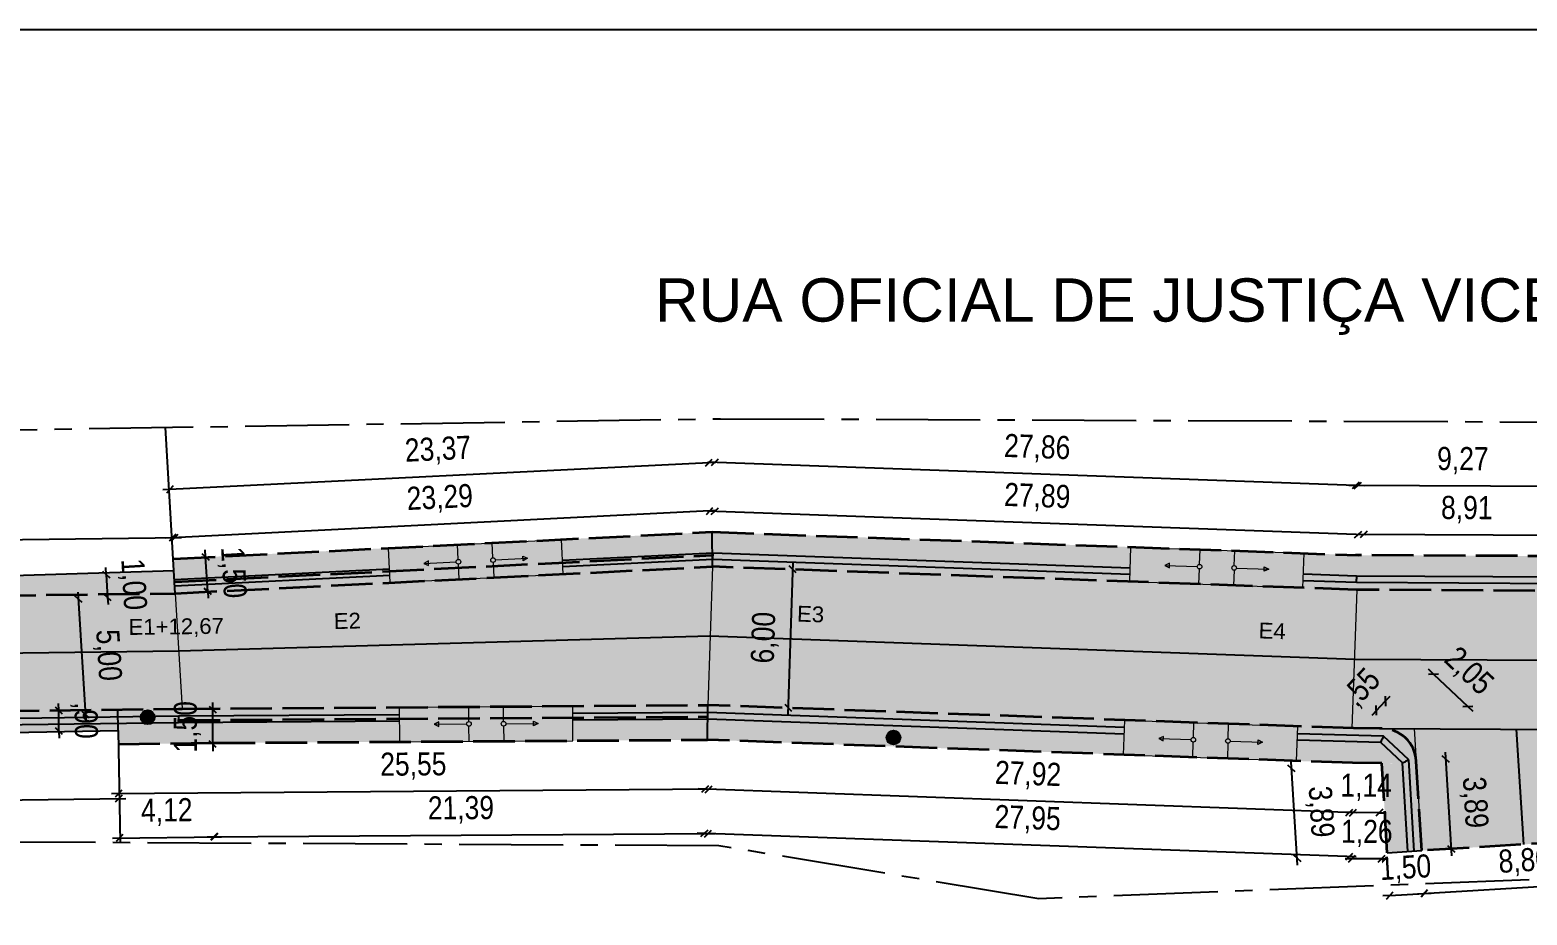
# Model space of a CAD drawing. Header units: feet. Extents: x 203667 to 205527, y 9204857 to 9205156.
# Drawn here: x 204197.5 to 204262.3, y 9205050.8 to 9205089.2 of the extents above; entities that cross this region are included whole.
import ezdxf

# ---------------------------------------------------------------- set-up
doc = ezdxf.new("R2010")
doc.units = ezdxf.units.FT
doc.header["$LTSCALE"] = 0.3
doc.header["$MEASUREMENT"] = 0
doc.linetypes.add('ACAD_ISO02W100', pattern=[15, 12, -3])
doc.linetypes.add('CENTER2', pattern=[1.125, 0.75, -0.125, 0.125, -0.125])
for name, color, linetype in [('_EIXO PROJETADO', 2, 'Continuous'), ('C-ROAD-CNTR-N', 92, 'Continuous'), ('Calçada Projetada', 20, 'Continuous'), ('cotas1', 7, 'Continuous'), ('Edificação Existente', 1, 'Continuous'), ('F-HZ-ESTACA', 98, 'Continuous'), ('Pavimento projetado', 51, 'Continuous'), ('Poste e Rede Elétrica', 6, 'Continuous'), ('SINALIZACAO', 1, 'Continuous')]:
    doc.layers.add(name, color=color, linetype=linetype)
for name, color, linetype, lineweight in [('Alvenaria de 1 Vez', 6, 'ACAD_ISO02W100', 35), ('Cotas Acessibilidade', 5, 'Continuous', 25), ('Cotas Calçadas', 7, 'Continuous', 25), ('EDIF', 7, 'Continuous', 0), ('MEIO FIO PROJETADO', 7, 'ACAD_ISO02W100', 35), ('PENA015', 1, 'Continuous', 15)]:
    doc.layers.add(name, color=color, linetype=linetype, lineweight=lineweight)
doc.styles.add('Arial', font='arial.ttf')
doc.styles.add('Roman', font='arial.ttf', dxfattribs={"height": 2})
doc.styles.add('TARCISIO', font='swissci.ttf')
doc.dimstyles.new('Cota Alvenaria', dxfattribs={"dimtxt": 1, "dimasz": 0.3, "dimexe": 1, "dimexo": 1, "dimgap": 0.5, "dimtad": 1, "dimzin": 4, "dimtxsty": 'TARCISIO', "dimblk": 'OBLIQUE', "dimcen": -2, "dimdle": 0.3, "dimse1": 1, "dimse2": 1, "dimclrd": 256, "dimclre": 256, "dimclrt": 6, "dimadec": 0, "dimazin": 0, "dimtfac": 1, "dimtix": 1, "dimtmove": 0, "dimatfit": 3, "dimldrblk": 'DOT', "dimfxl": 1, "dimlwd": -1, "dimlwe": -1, "dimarcsym": 0})
doc.dimstyles.new('Cota Calçadas', dxfattribs={"dimtxt": 1, "dimasz": 0.3, "dimexe": 1, "dimexo": 1, "dimgap": 0.5, "dimtad": 1, "dimzin": 4, "dimtxsty": 'TARCISIO', "dimblk": 'OBLIQUE', "dimcen": -2, "dimdle": 0.3, "dimse1": 1, "dimse2": 1, "dimclrd": 256, "dimclre": 256, "dimclrt": 256, "dimadec": 0, "dimazin": 0, "dimtfac": 1, "dimtix": 1, "dimtmove": 0, "dimatfit": 3, "dimldrblk": 'DOT', "dimfxl": 1, "dimlwd": -1, "dimlwe": -1, "dimarcsym": 0})

# ---------------------------------------------------------------- blocks, each defined once
blk = doc.blocks.new('r150')
at = {"linetype": 'Continuous'}
h = blk.add_hatch(color=4, dxfattribs=at)
h.dxf.hatch_style = 1
edge = h.paths.add_edge_path()
edge.add_arc((0, 0.907), 0.1, 180, 270, ccw=False)
edge.add_line((-0.1, 0.907), (-1.3, 0.907))
edge.add_line((-1.3, 0.907), (-1.3, 0.807))
edge.add_line((-1.3, 0.807), (-1.5, 0.907))
edge.add_line((-1.5, 0.907), (-1.3, 1.007))
edge.add_line((-1.3, 1.007), (-1.3, 0.907))
edge.add_line((-1.3, 0.907), (-0.1, 0.907))
edge.add_arc((0, 0.907), 0.1, 90, 180, ccw=False)
edge.add_line((0, 1.007), (0, 1.65))
edge.add_line((0, 1.65), (-3, 1.65))
edge.add_line((-3, 1.65), (-3, 0.15))
edge.add_line((-3, 0.15), (0, 0.15))
edge.add_line((0, 0.15), (0, 0.807))
edge = h.paths.add_edge_path()
edge.add_arc((1.5, 0.907), 0.1, 180, 270, ccw=False)
edge.add_arc((1.5, 0.907), 0.1, 90, 180, ccw=False)
edge.add_line((1.5, 1.007), (1.5, 1.65))
edge.add_line((1.5, 1.65), (0, 1.65))
edge.add_line((0, 1.65), (0, 1.007))
edge.add_arc((0, 0.907), 0.1, 0, 90, ccw=False)
edge.add_arc((0, 0.907), 0.1, -90, 0, ccw=False)
edge.add_line((0, 0.807), (0, 0.15))
edge.add_line((0, 0.15), (1.5, 0.15))
edge.add_line((1.5, 0.15), (1.5, 0.807))
edge = h.paths.add_edge_path()
edge.add_line((4.5, 1.65), (1.5, 1.65))
edge.add_line((1.5, 1.65), (1.5, 1.007))
edge.add_arc((1.5, 0.907), 0.1, 0, 90, ccw=False)
edge.add_line((1.6, 0.907), (2.8, 0.907))
edge.add_line((2.8, 0.907), (2.8, 1.007))
edge.add_line((2.8, 1.007), (3, 0.907))
edge.add_line((3, 0.907), (2.8, 0.807))
edge.add_line((2.8, 0.807), (2.8, 0.907))
edge.add_line((2.8, 0.907), (1.6, 0.907))
edge.add_arc((1.5, 0.907), 0.1, -90, 0, ccw=False)
edge.add_line((1.5, 0.807), (1.5, 0.15))
edge.add_line((1.5, 0.15), (4.5, 0.15))
edge.add_line((4.5, 0.15), (4.5, 1.65))
at = {"layer": 'PENA015', "color": 7}
for points in [[(-3, 0.15), (-3, 1.65)], [(-3, 1.65), (4.5, 1.65)], [(0, 1.007), (0, 1.65)], [(1.5, 1.007), (1.5, 1.65)], [(4.5, 0.15), (4.5, 1.65)], [(-1.3, 1.007), (-1.5, 0.907), (-1.3, 0.807)], [(-1.5, 0.907), (-0.1, 0.907)], [(-1.3, 0.807), (-1.3, 1.007)], [(0, 0.15), (0, 0.807)], [(1.5, 0.807), (1.5, 0.15)], [(1.6, 0.907), (3, 0.907)], [(2.8, 0.807), (2.8, 1.007)], [(2.8, 1.007), (3, 0.907), (2.8, 0.807)], [(-3, 0.15), (4.5, 0.15)]]:
    blk.add_lwpolyline(points, dxfattribs=at)
for centre in [(0, 0.907), (1.5, 0.907)]:
    blk.add_circle(centre, 0.1, dxfattribs=at)
blk = doc.blocks.new('_Oblique')
at = {"layer": 'cotas1', "color": 0, "lineweight": -2}
blk.add_line((-0.5, -0.5), (0.5, 0.5), dxfattribs=at)
blk = doc.blocks.new('*D263')
at = {"layer": 'Cotas Calçadas', "transparency": 16777216}
for p, q in [((204200.798, 9205065.593), (204200.78, 9205065.892)), ((204200.798, 9205065.593), (204200.858, 9205064.6)), ((204200.858, 9205064.6), (204200.876, 9205064.3))]:
    blk.add_line(p, q, dxfattribs=at)
at = {"layer": 'Defpoints', "color": 0, "transparency": 16777216}
for p in [(204203.73, 9205065.771), (204203.79, 9205064.777), (204200.858, 9205064.6)]:
    blk.add_point(p, dxfattribs=at)
at = {"layer": 'Cotas Calçadas', "transparency": 16777216, "xscale": 0.3, "yscale": 0.3, "zscale": 0.3}
for p, rotation in [((204200.798, 9205065.593), 273.4680787244555), ((204200.858, 9205064.6), 93.46807872445551)]:
    blk.add_blockref('_Oblique', p, dxfattribs=dict(at, rotation=rotation))
at = {"layer": 'Cotas Calçadas', "transparency": 16777216, "insert": (204201.921, 9205065.163), "char_height": 1, "attachment_point": 5, "rotation": 273.46808, "style": 'TARCISIO'}
blk.add_mtext('1,00', dxfattribs=at)
blk = doc.blocks.new('_Dot')
at = {"color": 0, "linetype": 'ByBlock', "lineweight": -2}
blk.add_line((-0.5, 0), (-1, 0), dxfattribs=at)
at = {"color": 0, "linetype": 'ByBlock', "const_width": 0.5}
blk.add_lwpolyline([(-0.25, 0, 1), (0.25, 0, 1)], format="xyb", close=True, dxfattribs=at)
blk = doc.blocks.new('*D264')
at = {"layer": 'Cotas Calçadas', "transparency": 16777216}
for p, q in [((204205.103, 9205066.359), (204205.085, 9205066.658)), ((204205.193, 9205064.862), (204205.103, 9205066.359)), ((204205.193, 9205064.862), (204205.211, 9205064.562))]:
    blk.add_line(p, q, dxfattribs=at)
at = {"layer": 'Defpoints', "color": 0, "transparency": 16777216}
for p in [(204203.7, 9205066.275), (204205.103, 9205066.359), (204203.79, 9205064.777)]:
    blk.add_point(p, dxfattribs=at)
at = {"layer": 'Cotas Calçadas', "transparency": 16777216, "xscale": 0.3, "yscale": 0.3, "zscale": 0.3}
for p, rotation in [((204205.103, 9205066.359), 273.4345239806734), ((204205.193, 9205064.862), 93.43452398067335)]:
    blk.add_blockref('_Oblique', p, dxfattribs=dict(at, rotation=rotation))
at = {"layer": 'Cotas Calçadas', "transparency": 16777216, "insert": (204206.241, 9205065.676), "char_height": 1, "attachment_point": 5, "rotation": 273.43452, "style": 'TARCISIO'}
blk.add_mtext('1,50', dxfattribs=at)
blk = doc.blocks.new('*D147')
at = {"layer": 'Cotas Calçadas', "transparency": 16777216}
blk.add_line((204172.247, 9205066.797), (204204.06, 9205067.196), dxfattribs=at)
at = {"layer": 'Defpoints', "color": 0, "transparency": 16777216}
for p in [(204203.76, 9205067.192), (204203.79, 9205064.777), (204172.578, 9205064.386)]:
    blk.add_point(p, dxfattribs=at)
at = {"layer": 'Cotas Calçadas', "transparency": 16777216, "xscale": 0.3, "yscale": 0.3, "zscale": 0.3}
for p, rotation in [((204203.76, 9205067.192), 0.7184067613949453), ((204172.547, 9205066.801), 180.7184067613949)]:
    blk.add_blockref('_Oblique', p, dxfattribs=dict(at, rotation=rotation))
at = {"layer": 'Cotas Calçadas', "transparency": 16777216, "insert": (204188.14, 9205068.092), "char_height": 1, "attachment_point": 5, "rotation": 0.71841, "style": 'TARCISIO'}
blk.add_mtext('31,21', dxfattribs=at)
blk = doc.blocks.new('*D265')
at = {"layer": 'Cotas Calçadas', "transparency": 16777216}
blk.add_line((204230.531, 9205066.121), (204230.317, 9205059.524), dxfattribs=at)
at = {"layer": 'Defpoints', "color": 0, "transparency": 16777216}
for p in [(204227.049, 9205065.934), (204226.855, 9205059.937), (204230.327, 9205059.824)]:
    blk.add_point(p, dxfattribs=at)
at = {"layer": 'Cotas Calçadas', "transparency": 16777216, "xscale": 0.3, "yscale": 0.3, "zscale": 0.3}
for p, rotation in [((204230.521, 9205065.821), 88.14460666773148), ((204230.327, 9205059.824), 268.1446066677315)]:
    blk.add_blockref('_Oblique', p, dxfattribs=dict(at, rotation=rotation))
at = {"layer": 'Cotas Calçadas', "transparency": 16777216, "insert": (204229.329, 9205062.858), "char_height": 1, "attachment_point": 5, "rotation": 88.14461, "style": 'TARCISIO'}
blk.add_mtext('6,00', dxfattribs=at)
blk = doc.blocks.new('*D266')
at = {"layer": 'Cotas Calçadas', "transparency": 16777216}
blk.add_line((204199.573, 9205064.822), (204199.912, 9205059.235), dxfattribs=at)
at = {"layer": 'Defpoints', "color": 0, "transparency": 16777216}
for p in [(204203.79, 9205064.777), (204199.894, 9205059.534), (204204.092, 9205059.789)]:
    blk.add_point(p, dxfattribs=at)
at = {"layer": 'Cotas Calçadas', "transparency": 16777216, "xscale": 0.3, "yscale": 0.3, "zscale": 0.3}
for p, rotation in [((204199.591, 9205064.523), 93.4680787185064), ((204199.894, 9205059.534), 273.4680787185064)]:
    blk.add_blockref('_Oblique', p, dxfattribs=dict(at, rotation=rotation))
at = {"layer": 'Cotas Calçadas', "transparency": 16777216, "insert": (204200.836, 9205062.095), "char_height": 1, "attachment_point": 5, "rotation": 273.46808, "style": 'TARCISIO'}
blk.add_mtext('5,00', dxfattribs=at)
blk = doc.blocks.new('*D270')
at = {"layer": 'Cotas Calçadas', "transparency": 16777216}
for p, q in [((204198.739, 9205059.714), (204198.736, 9205060.014)), ((204198.751, 9205058.811), (204198.739, 9205059.714)), ((204198.751, 9205058.811), (204198.754, 9205058.511))]:
    blk.add_line(p, q, dxfattribs=at)
at = {"layer": 'Defpoints', "color": 0, "transparency": 16777216}
for p in [(204198.739, 9205059.714), (204201.302, 9205059.746), (204201.313, 9205058.843)]:
    blk.add_point(p, dxfattribs=at)
at = {"layer": 'Cotas Calçadas', "transparency": 16777216, "xscale": 0.3, "yscale": 0.3, "zscale": 0.3}
for p, rotation in [((204198.739, 9205059.714), 270.7169122647199), ((204198.751, 9205058.811), 90.71691226471991)]:
    blk.add_blockref('_Oblique', p, dxfattribs=dict(at, rotation=rotation))
at = {"layer": 'Cotas Calçadas', "transparency": 16777216, "insert": (204199.841, 9205059.276), "char_height": 1, "attachment_point": 5, "rotation": 270.71691, "style": 'TARCISIO'}
blk.add_mtext(',90', dxfattribs=at)
blk = doc.blocks.new('*D271')
at = {"layer": 'Cotas Calçadas', "transparency": 16777216}
blk.add_line((204181.694, 9205055.648), (204201.65, 9205055.898), dxfattribs=at)
at = {"layer": 'Defpoints', "color": 0, "transparency": 16777216}
for p in [(204201.302, 9205059.746), (204181.946, 9205059.504), (204201.35, 9205055.894)]:
    blk.add_point(p, dxfattribs=at)
at = {"layer": 'Cotas Calçadas', "transparency": 16777216, "xscale": 0.3, "yscale": 0.3, "zscale": 0.3}
for p, rotation in [((204181.994, 9205055.652), 180.7169122603929), ((204201.35, 9205055.894), 0.7169122603928736)]:
    blk.add_blockref('_Oblique', p, dxfattribs=dict(at, rotation=rotation))
at = {"layer": 'Cotas Calçadas', "transparency": 16777216, "insert": (204191.658, 9205056.869), "char_height": 1, "attachment_point": 5, "rotation": 0.71691, "style": 'TARCISIO'}
blk.add_mtext('19,36', dxfattribs=at)
blk = doc.blocks.new('*D272')
at = {"layer": 'Cotas Calçadas', "transparency": 16777216}
blk.add_line((204227.182, 9205056.297), (204201.029, 9205056.102), dxfattribs=at)
at = {"layer": 'Defpoints', "color": 0, "transparency": 16777216}
for p in [(204201.302, 9205059.746), (204226.855, 9205059.937), (204201.329, 9205056.104)]:
    blk.add_point(p, dxfattribs=at)
at = {"layer": 'Cotas Calçadas', "transparency": 16777216, "xscale": 0.3, "yscale": 0.3, "zscale": 0.3}
for p, rotation in [((204226.882, 9205056.295), 0.4278422054047759), ((204201.329, 9205056.104), 180.4278422054048)]:
    blk.add_blockref('_Oblique', p, dxfattribs=dict(at, rotation=rotation))
at = {"layer": 'Cotas Calçadas', "transparency": 16777216, "insert": (204214.097, 9205057.295), "char_height": 1, "attachment_point": 5, "rotation": 0.42784, "style": 'TARCISIO'}
blk.add_mtext('25,55', dxfattribs=at)
blk = doc.blocks.new('*D273')
at = {"layer": 'Cotas Calçadas', "transparency": 16777216}
for p, q in [((204205.41, 9205059.746), (204205.41, 9205060.046)), ((204205.41, 9205058.246), (204205.41, 9205059.746)), ((204205.41, 9205058.246), (204205.41, 9205057.946))]:
    blk.add_line(p, q, dxfattribs=at)
at = {"layer": 'Defpoints', "color": 0, "transparency": 16777216}
for p in [(204201.324, 9205059.746), (204205.41, 9205059.746), (204201.324, 9205058.246)]:
    blk.add_point(p, dxfattribs=at)
at = {"layer": 'Cotas Calçadas', "transparency": 16777216, "xscale": 0.3, "yscale": 0.3, "zscale": 0.3}
for p, rotation in [((204205.41, 9205059.746), 270), ((204205.41, 9205058.246), 90)]:
    blk.add_blockref('_Oblique', p, dxfattribs=dict(at, rotation=rotation))
at = {"layer": 'Cotas Calçadas', "transparency": 16777216, "insert": (204204.315, 9205058.996), "char_height": 1, "attachment_point": 5, "rotation": 90, "style": 'TARCISIO'}
blk.add_mtext('1,50', dxfattribs=at)
blk = doc.blocks.new('*D274')
at = {"layer": 'Cotas Calçadas', "transparency": 16777216}
blk.add_line((204227.229, 9205068.359), (204203.37, 9205067.173), dxfattribs=at)
at = {"layer": 'Defpoints', "color": 0, "transparency": 16777216}
for p in [(204203.67, 9205067.188), (204227.049, 9205065.934), (204203.79, 9205064.777)]:
    blk.add_point(p, dxfattribs=at)
at = {"layer": 'Cotas Calçadas', "transparency": 16777216, "xscale": 0.3, "yscale": 0.3, "zscale": 0.3}
for p, rotation in [((204226.929, 9205068.344), 2.845752575378109), ((204203.67, 9205067.188), 182.8457525753781)]:
    blk.add_blockref('_Oblique', p, dxfattribs=dict(at, rotation=rotation))
at = {"layer": 'Cotas Calçadas', "transparency": 16777216, "insert": (204215.245, 9205068.86), "char_height": 1, "attachment_point": 5, "rotation": 2.84575, "style": 'TARCISIO'}
blk.add_mtext('23,29', dxfattribs=at)
blk = doc.blocks.new('*D275')
at = {"layer": 'Cotas Calçadas', "transparency": 16777216}
blk.add_line((204255.31, 9205067.315), (204226.835, 9205068.338), dxfattribs=at)
at = {"layer": 'Defpoints', "color": 0, "transparency": 16777216}
for p in [(204227.135, 9205068.328), (204227.049, 9205065.934), (204254.924, 9205064.931)]:
    blk.add_point(p, dxfattribs=at)
at = {"layer": 'Cotas Calçadas', "transparency": 16777216, "xscale": 0.3, "yscale": 0.3, "zscale": 0.3}
for p, rotation in [((204227.135, 9205068.328), 177.9408885604169), ((204255.01, 9205067.325), 357.9408885604169)]:
    blk.add_blockref('_Oblique', p, dxfattribs=dict(at, rotation=rotation))
at = {"layer": 'Cotas Calçadas', "transparency": 16777216, "insert": (204241.112, 9205068.922), "char_height": 1, "attachment_point": 5, "rotation": 357.94089, "style": 'TARCISIO'}
blk.add_mtext('27,89', dxfattribs=at)
blk = doc.blocks.new('*D276')
at = {"layer": 'Cotas Calçadas', "transparency": 16777216}
blk.add_line((204264.46, 9205067.279), (204254.952, 9205067.329), dxfattribs=at)
at = {"layer": 'Defpoints', "color": 0, "transparency": 16777216}
for p in [(204255.252, 9205067.327), (204255.239, 9205064.93), (204264.147, 9205064.883)]:
    blk.add_point(p, dxfattribs=at)
at = {"layer": 'Cotas Calçadas', "transparency": 16777216, "xscale": 0.3, "yscale": 0.3, "zscale": 0.3}
for p, rotation in [((204255.252, 9205067.327), 179.6997302796561), ((204264.16, 9205067.281), 359.6997302796561)]:
    blk.add_blockref('_Oblique', p, dxfattribs=dict(at, rotation=rotation))
at = {"layer": 'Cotas Calçadas', "transparency": 16777216, "insert": (204259.712, 9205068.4), "char_height": 1, "attachment_point": 5, "rotation": 359.69973, "style": 'TARCISIO'}
blk.add_mtext('8,91', dxfattribs=at)
blk = doc.blocks.new('*D287')
at = {"layer": 'Cotas Calçadas', "transparency": 16777216}
blk.add_line((204258.781, 9205057.893), (204259.053, 9205053.415), dxfattribs=at)
at = {"layer": 'Defpoints', "color": 0, "transparency": 16777216}
for p in [(204257.527, 9205057.516), (204259.034, 9205053.715), (204257.762, 9205053.638)]:
    blk.add_point(p, dxfattribs=at)
at = {"layer": 'Cotas Calçadas', "transparency": 16777216, "xscale": 0.3, "yscale": 0.3, "zscale": 0.3}
for p, rotation in [((204258.799, 9205057.593), 93.46807868918327), ((204259.034, 9205053.715), 273.4680786891833)]:
    blk.add_blockref('_Oblique', p, dxfattribs=dict(at, rotation=rotation))
at = {"layer": 'Cotas Calçadas', "transparency": 16777216, "insert": (204260.011, 9205055.72), "char_height": 1, "attachment_point": 5, "rotation": 273.46808, "style": 'TARCISIO'}
blk.add_mtext('3,89', dxfattribs=at)
blk = doc.blocks.new('*D288')
at = {"layer": 'Cotas Calçadas', "transparency": 16777216}
for p, q in [((204254.781, 9205055.284), (204254.481, 9205055.285)), ((204255.92, 9205055.278), (204254.781, 9205055.284)), ((204255.92, 9205055.278), (204256.22, 9205055.276))]:
    blk.add_line(p, q, dxfattribs=at)
at = {"layer": 'Defpoints', "color": 0, "transparency": 16777216}
for p in [(204254.8, 9205058.932), (204255.939, 9205058.926), (204254.781, 9205055.284)]:
    blk.add_point(p, dxfattribs=at)
at = {"layer": 'Cotas Calçadas', "transparency": 16777216, "xscale": 0.3, "yscale": 0.3, "zscale": 0.3}
for p, rotation in [((204254.781, 9205055.284), 359.6997302929795), ((204255.92, 9205055.278), 179.6997302929795)]:
    blk.add_blockref('_Oblique', p, dxfattribs=dict(at, rotation=rotation))
at = {"layer": 'Cotas Calçadas', "transparency": 16777216, "insert": (204255.356, 9205056.376), "char_height": 1, "attachment_point": 5, "rotation": 359.69973, "style": 'TARCISIO'}
blk.add_mtext('1,14', dxfattribs=at)
blk = doc.blocks.new('*D289')
at = {"layer": 'Cotas Calçadas', "transparency": 16777216}
blk.add_line((204254.923, 9205055.278), (204226.424, 9205056.305), dxfattribs=at)
at = {"layer": 'Defpoints', "color": 0, "transparency": 16777216}
for p in [(204226.855, 9205059.937), (204254.754, 9205058.932), (204226.724, 9205056.294)]:
    blk.add_point(p, dxfattribs=at)
at = {"layer": 'Cotas Calçadas', "transparency": 16777216, "xscale": 0.3, "yscale": 0.3, "zscale": 0.3}
for p, rotation in [((204226.724, 9205056.294), 177.9379862091281), ((204254.623, 9205055.289), 357.937986209128)]:
    blk.add_blockref('_Oblique', p, dxfattribs=dict(at, rotation=rotation))
at = {"layer": 'Cotas Calçadas', "transparency": 16777216, "insert": (204240.713, 9205056.887), "char_height": 1, "attachment_point": 5, "rotation": 357.93799, "style": 'TARCISIO'}
blk.add_mtext('27,92', dxfattribs=at)
blk = doc.blocks.new('*D292')
at = {"layer": 'Cotas Calçadas', "transparency": 16777216}
for p, q in [((204256.378, 9205051.691), (204257.875, 9205051.781)), ((204257.875, 9205051.781), (204258.174, 9205051.8)), ((204256.378, 9205051.691), (204256.078, 9205051.673))]:
    blk.add_line(p, q, dxfattribs=at)
at = {"layer": 'Defpoints', "color": 0, "transparency": 16777216}
for p in [(204256.265, 9205053.547), (204257.762, 9205053.638), (204257.875, 9205051.781)]:
    blk.add_point(p, dxfattribs=at)
at = {"layer": 'Cotas Calçadas', "transparency": 16777216, "xscale": 0.3, "yscale": 0.3, "zscale": 0.3}
for p, rotation in [((204256.378, 9205051.691), 3.468078691064562), ((204257.875, 9205051.781), 183.4680786910645)]:
    blk.add_blockref('_Oblique', p, dxfattribs=dict(at, rotation=rotation))
at = {"layer": 'Cotas Calçadas', "transparency": 16777216, "insert": (204257.06, 9205052.829), "char_height": 1, "attachment_point": 5, "rotation": 3.46808, "style": 'TARCISIO'}
blk.add_mtext('1,50', dxfattribs=at)
blk = doc.blocks.new('*D149')
at = {"layer": 'Cotas Calçadas', "transparency": 16777216}
blk.add_line((204257.575, 9205051.763), (204266.963, 9205052.332), dxfattribs=at)
at = {"layer": 'Defpoints', "color": 0, "transparency": 16777216}
for p in [(204266.551, 9205054.17), (204257.762, 9205053.638), (204266.663, 9205052.314)]:
    blk.add_point(p, dxfattribs=at)
at = {"layer": 'Cotas Calçadas', "transparency": 16777216, "xscale": 0.3, "yscale": 0.3, "zscale": 0.3}
for p, rotation in [((204266.663, 9205052.314), 3.4680786906921), ((204257.875, 9205051.781), 183.4680786906921)]:
    blk.add_blockref('_Oblique', p, dxfattribs=dict(at, rotation=rotation))
at = {"layer": 'Cotas Calçadas', "transparency": 16777216, "insert": (204262.203, 9205053.142), "char_height": 1, "attachment_point": 5, "rotation": 3.46808, "style": 'TARCISIO'}
blk.add_mtext('8,80', dxfattribs=at)
blk = doc.blocks.new('*D253')
at = {"layer": 'Cotas Calçadas', "transparency": 16777216}
blk.add_line((204201.075, 9205054.181), (204205.793, 9205054.24), dxfattribs=at)
at = {"layer": 'Defpoints', "color": 0, "transparency": 16777216}
for p in [(204201.324, 9205058.246), (204205.442, 9205058.298), (204205.493, 9205054.236)]:
    blk.add_point(p, dxfattribs=at)
at = {"layer": 'Cotas Calçadas', "transparency": 16777216, "xscale": 0.3, "yscale": 0.3, "zscale": 0.3}
for p, rotation in [((204201.375, 9205054.185), 180.716912283941), ((204205.493, 9205054.236), 0.7169122839410008)]:
    blk.add_blockref('_Oblique', p, dxfattribs=dict(at, rotation=rotation))
at = {"layer": 'Cotas Calçadas', "color": 6, "transparency": 16777216, "insert": (204203.42, 9205055.306), "char_height": 1, "attachment_point": 5, "rotation": 0.71691, "style": 'TARCISIO'}
blk.add_mtext('4,12', dxfattribs=at)
blk = doc.blocks.new('*D254')
at = {"layer": 'Cotas Calçadas', "transparency": 16777216}
blk.add_line((204205.168, 9205054.234), (204227.159, 9205054.377), dxfattribs=at)
at = {"layer": 'Defpoints', "color": 0, "transparency": 16777216}
for p in [(204205.442, 9205058.298), (204226.833, 9205058.436), (204226.859, 9205054.375)]:
    blk.add_point(p, dxfattribs=at)
at = {"layer": 'Cotas Calçadas', "transparency": 16777216, "xscale": 0.3, "yscale": 0.3, "zscale": 0.3}
for p, rotation in [((204205.468, 9205054.236), 180.3721729126009), ((204226.859, 9205054.375), 0.3721729126009087)]:
    blk.add_blockref('_Oblique', p, dxfattribs=dict(at, rotation=rotation))
at = {"layer": 'Cotas Calçadas', "color": 6, "transparency": 16777216, "insert": (204216.157, 9205055.401), "char_height": 1, "attachment_point": 5, "rotation": 0.37217, "style": 'TARCISIO'}
blk.add_mtext('21,39', dxfattribs=at)
blk = doc.blocks.new('*D255')
at = {"layer": 'Cotas Calçadas', "transparency": 16777216}
for p, q in [((204254.748, 9205053.284), (204254.448, 9205053.286)), ((204256.008, 9205053.277), (204254.748, 9205053.284)), ((204256.008, 9205053.277), (204256.308, 9205053.276))]:
    blk.add_line(p, q, dxfattribs=at)
at = {"layer": 'Defpoints', "color": 0, "transparency": 16777216}
for p in [(204254.769, 9205057.432), (204256.03, 9205057.425), (204254.748, 9205053.284)]:
    blk.add_point(p, dxfattribs=at)
at = {"layer": 'Cotas Calçadas', "transparency": 16777216, "xscale": 0.3, "yscale": 0.3, "zscale": 0.3}
for p, rotation in [((204254.748, 9205053.284), 359.699730271273), ((204256.008, 9205053.277), 179.699730271273)]:
    blk.add_blockref('_Oblique', p, dxfattribs=dict(at, rotation=rotation))
at = {"layer": 'Cotas Calçadas', "color": 6, "transparency": 16777216, "insert": (204255.384, 9205054.377), "char_height": 1, "attachment_point": 5, "rotation": 359.69973, "style": 'TARCISIO'}
blk.add_mtext('1,26', dxfattribs=at)
blk = doc.blocks.new('*D140')
at = {"layer": 'Cotas Calçadas', "transparency": 16777216}
blk.add_line((204254.923, 9205053.366), (204226.387, 9205054.392), dxfattribs=at)
at = {"layer": 'Defpoints', "color": 0, "transparency": 16777216}
for p in [(204226.833, 9205058.436), (204254.769, 9205057.432), (204226.687, 9205054.381)]:
    blk.add_point(p, dxfattribs=at)
at = {"layer": 'Cotas Calçadas', "transparency": 16777216, "xscale": 0.3, "yscale": 0.3, "zscale": 0.3}
for p, rotation in [((204226.687, 9205054.381), 177.9408885614501), ((204254.623, 9205053.377), 357.94088856145)]:
    blk.add_blockref('_Oblique', p, dxfattribs=dict(at, rotation=rotation))
at = {"layer": 'Cotas Calçadas', "color": 6, "transparency": 16777216, "insert": (204240.695, 9205054.974), "char_height": 1, "attachment_point": 5, "rotation": 357.94089, "style": 'TARCISIO'}
blk.add_mtext('27,95', dxfattribs=at)
blk = doc.blocks.new('*D256')
at = {"layer": 'Cotas Calçadas', "transparency": 16777216}
blk.add_line((204252.381, 9205053.011), (204252.11, 9205057.488), dxfattribs=at)
at = {"layer": 'Defpoints', "color": 0, "transparency": 16777216}
for p in [(204252.128, 9205057.189), (204256.03, 9205057.425), (204256.265, 9205053.547)]:
    blk.add_point(p, dxfattribs=at)
at = {"layer": 'Cotas Calçadas', "transparency": 16777216, "xscale": 0.3, "yscale": 0.3, "zscale": 0.3}
for p, rotation in [((204252.128, 9205057.189), 93.46807871659976), ((204252.363, 9205053.311), 273.4680787165997)]:
    blk.add_blockref('_Oblique', p, dxfattribs=dict(at, rotation=rotation))
at = {"layer": 'Cotas Calçadas', "color": 6, "transparency": 16777216, "insert": (204253.339, 9205055.316), "char_height": 1, "attachment_point": 5, "rotation": 273.46808, "style": 'TARCISIO'}
blk.add_mtext('3,89', dxfattribs=at)
blk = doc.blocks.new('*D296')
at = {"layer": 'Cotas Calçadas', "transparency": 16777216}
blk.add_line((204264.471, 9205069.398), (204254.601, 9205069.45), dxfattribs=at)
at = {"layer": 'Defpoints', "color": 0, "transparency": 16777216}
for p in [(204254.901, 9205069.448), (204254.886, 9205066.432), (204264.155, 9205066.383)]:
    blk.add_point(p, dxfattribs=at)
at = {"layer": 'Cotas Calçadas', "transparency": 16777216, "xscale": 0.3, "yscale": 0.3, "zscale": 0.3}
for p, rotation in [((204254.901, 9205069.448), 179.6997303441555), ((204264.171, 9205069.4), 359.6997303441555)]:
    blk.add_blockref('_Oblique', p, dxfattribs=dict(at, rotation=rotation))
at = {"layer": 'Cotas Calçadas', "color": 6, "transparency": 16777216, "insert": (204259.542, 9205070.52), "char_height": 1, "attachment_point": 5, "rotation": 359.69973, "style": 'TARCISIO'}
blk.add_mtext('9,27', dxfattribs=at)
blk = doc.blocks.new('*D297')
at = {"layer": 'Cotas Calçadas', "transparency": 16777216}
blk.add_line((204255.294, 9205069.434), (204226.847, 9205070.459), dxfattribs=at)
at = {"layer": 'Defpoints', "color": 0, "transparency": 16777216}
for p in [(204227.147, 9205070.448), (204227.039, 9205067.435), (204254.886, 9205066.432)]:
    blk.add_point(p, dxfattribs=at)
at = {"layer": 'Cotas Calçadas', "transparency": 16777216, "xscale": 0.3, "yscale": 0.3, "zscale": 0.3}
for p, rotation in [((204227.147, 9205070.448), 177.9365292070117), ((204254.994, 9205069.445), 357.9365292070117)]:
    blk.add_blockref('_Oblique', p, dxfattribs=dict(at, rotation=rotation))
at = {"layer": 'Cotas Calçadas', "color": 6, "transparency": 16777216, "insert": (204241.11, 9205071.042), "char_height": 1, "attachment_point": 5, "rotation": 357.93653, "style": 'TARCISIO'}
blk.add_mtext('27,86', dxfattribs=at)
blk = doc.blocks.new('*D151')
at = {"layer": 'Cotas Calçadas', "transparency": 16777216}
blk.add_line((204227.189, 9205070.45), (204203.251, 9205069.26), dxfattribs=at)
at = {"layer": 'Defpoints', "color": 0, "transparency": 16777216}
for p in [(204203.551, 9205069.275), (204227.039, 9205067.435), (204203.7, 9205066.275)]:
    blk.add_point(p, dxfattribs=at)
at = {"layer": 'Cotas Calçadas', "transparency": 16777216, "xscale": 0.3, "yscale": 0.3, "zscale": 0.3}
for p, rotation in [((204226.89, 9205070.435), 2.845752570857645), ((204203.551, 9205069.275), 182.8457525708577)]:
    blk.add_blockref('_Oblique', p, dxfattribs=dict(at, rotation=rotation))
at = {"layer": 'Cotas Calçadas', "color": 6, "transparency": 16777216, "insert": (204215.166, 9205070.95), "char_height": 1, "attachment_point": 5, "rotation": 2.84575, "style": 'TARCISIO'}
blk.add_mtext('23,37', dxfattribs=at)
blk = doc.blocks.new('*D315')
at = {"layer": 'Cotas Calçadas', "transparency": 16777216}
for p, q in [((204258.27, 9205061.284), (204258.052, 9205061.49)), ((204258.27, 9205061.284), (204259.759, 9205059.875)), ((204259.759, 9205059.875), (204259.977, 9205059.669))]:
    blk.add_line(p, q, dxfattribs=at)
at = {"layer": 'Defpoints', "color": 0, "transparency": 16777216}
for p in [(204259.759, 9205059.875), (204256.038, 9205058.925), (204257.527, 9205057.516)]:
    blk.add_point(p, dxfattribs=at)
at = {"layer": 'Cotas Calçadas', "transparency": 16777216, "xscale": 0.3, "yscale": 0.3, "zscale": 0.3}
for p, rotation in [((204258.27, 9205061.284), 316.5839045027927), ((204259.759, 9205059.875), 136.5839045027927)]:
    blk.add_blockref('_Oblique', p, dxfattribs=dict(at, rotation=rotation))
at = {"layer": 'Cotas Calçadas', "transparency": 16777216, "insert": (204259.768, 9205061.376), "char_height": 1, "attachment_point": 5, "rotation": 316.5839, "style": 'TARCISIO'}
blk.add_mtext('2,05', dxfattribs=at)
blk = doc.blocks.new('*D321')
at = {"layer": 'Cotas Calçadas', "transparency": 16777216}
for p, q in [((204256.183, 9205060.11), (204256.389, 9205060.328)), ((204255.801, 9205059.707), (204255.595, 9205059.489)), ((204255.801, 9205059.707), (204256.183, 9205060.11))]:
    blk.add_line(p, q, dxfattribs=at)
at = {"layer": 'Defpoints', "color": 0, "transparency": 16777216}
for p in [(204256.183, 9205060.11), (204257.442, 9205058.918), (204257.061, 9205058.515)]:
    blk.add_point(p, dxfattribs=at)
at = {"layer": 'Cotas Calçadas', "transparency": 16777216, "xscale": 0.3, "yscale": 0.3, "zscale": 0.3}
for p, rotation in [((204256.183, 9205060.11), 226.5839045573509), ((204255.801, 9205059.707), 46.58390455735092)]:
    blk.add_blockref('_Oblique', p, dxfattribs=dict(at, rotation=rotation))
at = {"layer": 'Cotas Calçadas', "transparency": 16777216, "insert": (204255.196, 9205060.661), "char_height": 1, "attachment_point": 5, "rotation": 46.5839, "style": 'TARCISIO'}
blk.add_mtext(',55', dxfattribs=at)

msp = doc.modelspace()

# ---------------------------------------------------------------- hatches: boundary and pattern name
at = {"layer": 'Calçada Projetada'}
h = msp.add_hatch(color=256, dxfattribs=at)
h.dxf.hatch_style = 1
h.paths.add_polyline_path([(204227.049, 9205065.934), (204227.039, 9205067.435), (204203.7, 9205066.275), (204203.73, 9205065.771), (204203.79, 9205064.777)])
h = msp.add_hatch(color=256, dxfattribs=at)
h.dxf.hatch_style = 1
h.paths.add_polyline_path([(204264.147, 9205064.883), (204264.155, 9205066.383), (204254.955, 9205066.431), (204227.039, 9205067.435), (204227.049, 9205065.934), (204254.924, 9205064.931)])
h = msp.add_hatch(color=256, dxfattribs=at)
h.dxf.hatch_style = 1
h.paths.add_polyline_path([(204203.79, 9205064.777), (204203.73, 9205065.771), (204172.578, 9205064.794), (204172.601, 9205064.387)])
h = msp.add_hatch(color=256, dxfattribs=at)
h.dxf.hatch_style = 1
h.paths.add_polyline_path([(204201.313, 9205058.843), (204201.302, 9205059.746), (204194.354, 9205059.659, -0.084425), (204194.24, 9205059.632, -0.108658), (204194.091, 9205059.656), (204181.946, 9205059.504), (204181.958, 9205058.474)])
h = msp.add_hatch(color=256, dxfattribs=at)
h.dxf.hatch_style = 1
h.paths.add_polyline_path([(204226.833, 9205058.436), (204226.855, 9205059.937), (204203.925, 9205059.779), (204201.302, 9205059.746), (204201.313, 9205058.843), (204201.324, 9205058.246), (204205.442, 9205058.298)])
h = msp.add_hatch(color=256, dxfattribs=at)
h.dxf.hatch_style = 1
h.paths.add_polyline_path([(204254.769, 9205057.432), (204257.533, 9205057.418), (204257.527, 9205057.516, 0.395079), (204256.038, 9205058.925), (204255.939, 9205058.926), (204254.754, 9205058.932), (204254.754, 9205058.934), (204226.855, 9205059.937), (204226.833, 9205058.436)])
h = msp.add_hatch(color=256, dxfattribs=at)
h.dxf.hatch_style = 1
h.paths.add_polyline_path([(204257.533, 9205057.418), (204256.03, 9205057.425), (204256.265, 9205053.547), (204257.762, 9205053.638)])
at = {"layer": 'Pavimento projetado', "lineweight": 20}
h = msp.add_hatch(color=256, dxfattribs=at)
h.dxf.hatch_style = 1
h.paths.add_polyline_path([(204205.426, 9205059.797), (204226.853, 9205059.937), (204227.086, 9205059.928), (204227.047, 9205065.933), (204203.788, 9205064.777), (204171.194, 9205064.369), (204171.272, 9205061.87), (204171.349, 9205059.371)])
h = msp.add_hatch(color=256, dxfattribs=at)
h.dxf.hatch_style = 1
h.paths.add_polyline_path([(204306.932, 9205058.659), (204315.916, 9205058.668), (204315.877, 9205064.629), (204254.922, 9205064.931), (204227.047, 9205065.933), (204227.086, 9205059.928), (204254.754, 9205058.932), (204256.038, 9205058.925), (204261.852, 9205058.895), (204267.868, 9205058.863)])
h = msp.add_hatch(color=256, dxfattribs=at)
h.dxf.hatch_style = 1
h.paths.add_polyline_path([(204262.172, 9205053.905), (204261.854, 9205058.895), (204256.038, 9205058.925, -0.395079), (204257.527, 9205057.516), (204257.762, 9205053.638)])
h.paths.add_polyline_path([(204266.551, 9205054.17), (204266.363, 9205057.273, -0.433611), (204267.868, 9205058.863), (204261.854, 9205058.895), (204262.172, 9205053.905)])
at = {"layer": 'Poste e Rede Elétrica', "linetype": 'ByBlock'}
h = msp.add_hatch(color=256, dxfattribs=at)
h.dxf.hatch_style = 1
h.paths.add_polyline_path([(204202.574, 9205059.711, 1), (204202.611, 9205059.11, 1)])
h = msp.add_hatch(color=256, dxfattribs=at)
h.dxf.hatch_style = 1
h.paths.add_polyline_path([(204234.867, 9205058.832, 1), (204234.904, 9205058.231, 1)])

# ---------------------------------------------------------------- linework, layer by layer
at = {"layer": '_EIXO PROJETADO', "linetype": 'CENTER2', "ltscale": 20}
msp.add_lwpolyline([(204356.919, 9205053.136), (204318.7, 9205053.459), (204298.898, 9205052.685), (204275.91, 9205052.883), (204241.175, 9205051.553), (204227.33, 9205053.844), (204166.355, 9205054.164), (204166.317, 9205071.382), (204227.391, 9205072.34), (204312.137, 9205072.006), (204355.263, 9205073.198), (204356.919, 9205053.136)], dxfattribs=at)
at = {"layer": 'Alvenaria de 1 Vez', "ltscale": 0.5}
for p, q in [((204203.715, 9205066.276), (204227.039, 9205067.435)), ((204227.039, 9205067.435), (204255.024, 9205066.429)), ((204201.324, 9205058.246), (204205.442, 9205058.298)), ((204205.442, 9205058.298), (204226.833, 9205058.436)), ((204256.265, 9205053.547), (204256.03, 9205057.425))]:
    msp.add_line(p, q, dxfattribs=at)
for points in [[(204264.155, 9205066.383), (204254.886, 9205066.432)], [(204256.03, 9205057.425), (204254.769, 9205057.432), (204226.833, 9205058.436)]]:
    msp.add_lwpolyline(points, dxfattribs=at)
at = {"layer": 'C-ROAD-CNTR-N', "color": 98, "linetype": 'Continuous', "lineweight": -3}
msp.add_line((204261.854, 9205058.895), (204262.172, 9205053.905), dxfattribs=at)
at = {"layer": 'C-ROAD-CNTR-N', "color": 98, "linetype": 'Continuous', "lineweight": -3, "flags": 128}
msp.add_lwpolyline([(204171.274, 9205061.87), (204203.941, 9205062.291), (204226.924, 9205062.936), (204254.862, 9205061.932), (204306.412, 9205061.661), (204315.891, 9205061.649, 0.001872), (204315.902, 9205061.649), (204352.134, 9205061.87)], format="xyb", dxfattribs=at)
at = {"layer": 'Calçada Projetada'}
for p, q in [((204227.049, 9205065.934), (204227.039, 9205067.435)), ((204203.79, 9205064.777), (204203.73, 9205065.771)), ((204201.313, 9205058.843), (204201.302, 9205059.746)), ((204226.833, 9205058.436), (204226.855, 9205059.937)), ((204256.265, 9205053.547), (204257.762, 9205053.638))]:
    msp.add_line(p, q, dxfattribs=at)
at = {"layer": 'Cotas Acessibilidade', "color": 5}
for p, q in [((204220.551, 9205066.216, -0.002), (204227.066, 9205066.538, -0.002)), ((204220.565, 9205065.937, -0.002), (204227.068, 9205066.258, -0.002)), ((204227.066, 9205066.538, -0.002), (204245.137, 9205065.889, -0.002)), ((204227.066, 9205066.538, -0.002), (204227.067, 9205066.398, -0.002)), ((204227.068, 9205066.258, -0.002), (204227.067, 9205066.398, -0.002)), ((204227.068, 9205066.258, -0.002), (204245.127, 9205065.609, -0.002)), ((204203.76, 9205065.382), (204213.06, 9205065.844)), ((204203.774, 9205065.102), (204213.074, 9205065.564)), ((204252.633, 9205065.619, 0), (204254.936, 9205065.536, 0)), ((204254.93, 9205065.256, 0), (204254.933, 9205065.396, 0)), ((204254.936, 9205065.536, 0), (204254.933, 9205065.396, 0)), ((204254.936, 9205065.536, 0), (204264.151, 9205065.488, 0)), ((204252.623, 9205065.339, 0), (204254.93, 9205065.256, 0)), ((204254.93, 9205065.256, 0), (204264.149, 9205065.208, 0)), ((204213.5, 9205059.52, 0), (204203.927, 9205059.454, 0)), ((204226.839, 9205059.612, 0.002), (204221, 9205059.571, 0.002)), ((204226.839, 9205059.612, 0.002), (204226.837, 9205059.472, 0.002)), ((204244.888, 9205058.963, 0.002), (204226.839, 9205059.612, 0.002)), ((204203.927, 9205059.454, 0), (204181.95, 9205059.164, 0)), ((204203.93, 9205059.174, 0), (204181.953, 9205058.884, 0)), ((204203.927, 9205059.454, 0), (204203.928, 9205059.314, 0)), ((204203.93, 9205059.174, 0), (204203.928, 9205059.314, 0)), ((204213.502, 9205059.24, 0), (204203.93, 9205059.174, 0)), ((204226.835, 9205059.332, 0.002), (204221.002, 9205059.291, 0.002)), ((204226.835, 9205059.332, 0.002), (204226.837, 9205059.472, 0.002)), ((204244.878, 9205058.683, 0.002), (204226.835, 9205059.332, 0.002)), ((204255.992, 9205058.322), (204252.375, 9205058.414)), ((204256.107, 9205058.599), (204252.382, 9205058.694)), ((204255.992, 9205058.322), (204256.05, 9205058.46)), ((204256.926, 9205057.438), (204255.992, 9205058.322)), ((204256.107, 9205058.599), (204256.05, 9205058.46)), ((204257.199, 9205057.566), (204256.107, 9205058.599)), ((204257.199, 9205057.566), (204257.062, 9205057.502)), ((204257.438, 9205053.618), (204257.199, 9205057.566)), ((204256.926, 9205057.438), (204257.062, 9205057.502)), ((204257.159, 9205053.601), (204256.926, 9205057.438))]:
    msp.add_line(p, q, dxfattribs=at)
at = {"layer": 'Cotas Calçadas'}
msp.add_line((204255.939, 9205058.926), (204267.868, 9205058.863), dxfattribs=at)
msp.add_lwpolyline([(204365.72, 9205089.176), (204153.025, 9205089.176), (204153.025, 9204883.252), (204365.72, 9204883.252)], close=True, dxfattribs=at)
at = {"layer": 'EDIF'}
for p in [(204203.73, 9205065.771), (204201.313, 9205058.843)]:
    msp.add_point(p, dxfattribs=at)
at = {"layer": 'Edificação Existente', "color": 1}
for points in [[(204172.188, 9205071.474), (204172.578, 9205064.794), (204203.73, 9205065.771), (204203.365, 9205071.963)], [(204172.188, 9205071.474), (204172.578, 9205064.794), (204203.73, 9205065.771), (204203.365, 9205071.963)], [(204182.042, 9205054.082), (204181.958, 9205058.474), (204201.313, 9205058.843), (204201.406, 9205053.98)]]:
    msp.add_lwpolyline(points, dxfattribs=at)
at = {"layer": 'MEIO FIO PROJETADO', "ltscale": 0.5}
for p, q in [((204203.765, 9205065.277), (204227.024, 9205066.433)), ((204203.79, 9205064.777), (204227.049, 9205065.934)), ((204171.196, 9205064.369), (204203.79, 9205064.777)), ((204171.351, 9205059.371), (204204.093, 9205059.781)), ((204203.925, 9205059.779), (204226.855, 9205059.937)), ((204203.928, 9205059.279), (204226.858, 9205059.437))]:
    msp.add_line(p, q, dxfattribs=at)
at = {"layer": 'MEIO FIO PROJETADO', "color": 1, "ltscale": 0.5}
msp.add_line((204266.551, 9205054.17), (204257.762, 9205053.638), dxfattribs=at)
at = {"layer": 'MEIO FIO PROJETADO', "ltscale": 0.5}
msp.add_lwpolyline([(204314.414, 9205064.62), (204254.924, 9205064.931), (204227.049, 9205065.934)], dxfattribs=at)
msp.add_lwpolyline([(204257.762, 9205053.638), (204257.527, 9205057.516, 0.395079), (204256.038, 9205058.925), (204254.8, 9205058.932), (204226.855, 9205059.937)], format="xyb", dxfattribs=at)
at = {"layer": 'Pavimento projetado', "lineweight": 20}
for p, q in [((204227.049, 9205065.934), (204226.855, 9205059.937)), ((204203.79, 9205064.777), (204204.092, 9205059.789)), ((204254.754, 9205058.932), (204254.97, 9205064.931)), ((204257.762, 9205053.638), (204257.442, 9205058.918))]:
    msp.add_line(p, q, dxfattribs=at)
at = {"layer": 'Poste e Rede Elétrica', "linetype": 'ByBlock'}
for centre in [(204202.593, 9205059.411), (204234.886, 9205058.531)]:
    msp.add_circle(centre, 0.301, dxfattribs=at)

# ---------------------------------------------------------------- block references
at = {"layer": 'SINALIZACAO', "extrusion": (3.00669e-10, -6.04864e-09, 1), "rotation": 2.845752573149448}
msp.add_blockref('r150', (204216.094, 9205065.239, 0.001), dxfattribs=at)
at = {"layer": 'SINALIZACAO', "extrusion": (-2.17356e-10, -6.0522e-09, 1), "rotation": 357.9408885601816}
for p in [(204248.108, 9205065.026, -0.002), (204247.839, 9205057.531, 0.001)]:
    msp.add_blockref('r150', p, dxfattribs=at)
at = {"layer": 'SINALIZACAO', "extrusion": (4.19689e-11, -6.05595e-09, 1), "rotation": 0.3947684172330878}
msp.add_blockref('r150', (204216.509, 9205058.215, 0.001), dxfattribs=at)

# ---------------------------------------------------------------- texts
at = {"linetype": 'Continuous', "insert": (204224.558, 9205078.418), "char_height": 1.875, "attachment_point": 1, "style": 'Roman'}
msp.add_mtext_dynamic_manual_height_columns('RUA OFICIAL DE JUSTIÇA VICENTE GREGORIO ANTÃO', width=80.68879, gutter_width=10, heights=[0], dxfattribs=at)
at = {"layer": 'F-HZ-ESTACA', "color": 98, "linetype": 'Continuous', "lineweight": -3, "char_height": 0.6858, "attachment_point": 8, "style": 'Arial'}
for s, insert, rotation in [('{\\fArial|b0|i0|c0|p2;E3}', (204231.286, 9205063.527), 357.94089), ('E1+12,67', (204203.835, 9205062.875), 0.73818), ('{\\fArial|b0|i0|c0|p2;E2}', (204211.247, 9205063.244), 1.60734), ('{\\fArial|b0|i0|c0|p2;E4}', (204251.273, 9205062.809), 357.94089)]:
    msp.add_mtext(s, dxfattribs=dict(at, insert=insert, rotation=rotation))

# ---------------------------------------------------------------- dimensions: what is measured, and where the dimension line sits
at = {"layer": 'Cotas Calçadas'}
for p1, p2, distance, dimstyle, picture, middle in [((204227.039, 9205067.435), (204203.7, 9205066.275), -3.004, 'Cota Alvenaria', '*D151', (204215.166, 9205070.95)), ((204254.8855, 9205066.4316), (204227.0387, 9205067.4349), -3.0152, 'Cota Alvenaria', '*D297', (204241.1101, 9205071.0416)), ((204264.155, 9205066.383), (204254.886, 9205066.432), -3.017, 'Cota Alvenaria', '*D296', (204259.542, 9205070.52)), ((204227.049, 9205065.934), (204203.79, 9205064.777), -2.413, 'Cota Calçadas', '*D274', (204215.245, 9205068.86)), ((204254.924, 9205064.931), (204227.049, 9205065.934), -2.396, 'Cota Calçadas', '*D275', (204241.112, 9205068.922)), ((204172.578, 9205064.386), (204203.79, 9205064.777), 2.415, 'Cota Calçadas', '*D147', (204188.14, 9205068.092)), ((204264.147, 9205064.883), (204255.239, 9205064.93), -2.398, 'Cota Calçadas', '*D276', (204259.712, 9205068.4)), ((204203.79, 9205064.777), (204203.7, 9205066.275), -1.405, 'Cota Calçadas', '*D264', (204206.241, 9205065.676)), ((204203.73, 9205065.771), (204203.79, 9205064.777), -2.937, 'Cota Calçadas', '*D263', (204201.921, 9205065.163)), ((204227.049, 9205065.934), (204226.855, 9205059.937), 3.474, 'Cota Calçadas', '*D265', (204229.329, 9205062.858)), ((204203.79, 9205064.777), (204204.092, 9205059.789), -4.206, 'Cota Calçadas', '*D266', (204200.836, 9205062.095)), ((204256.038, 9205058.925), (204257.527, 9205057.516), 3.247, 'Cota Calçadas', '*D315', (204259.768, 9205061.376)), ((204257.061, 9205058.515), (204257.442, 9205058.918), 1.734, 'Cota Calçadas', '*D321', (204255.196, 9205060.661)), ((204201.313, 9205058.843), (204201.302, 9205059.746), 2.563, 'Cota Calçadas', '*D270', (204199.841, 9205059.276)), ((204201.324, 9205058.246), (204201.324, 9205059.746), -4.086, 'Cota Calçadas', '*D273', (204204.315, 9205058.996)), ((204181.946, 9205059.504), (204201.302, 9205059.746), -3.852, 'Cota Calçadas', '*D271', (204191.658, 9205056.869)), ((204226.855, 9205059.937), (204201.302, 9205059.746), 3.642, 'Cota Calçadas', '*D272', (204214.097, 9205057.295)), ((204254.754, 9205058.932), (204226.855, 9205059.937), 3.645, 'Cota Calçadas', '*D289', (204240.713, 9205056.887)), ((204255.939, 9205058.926), (204254.8, 9205058.932), 3.648, 'Cota Calçadas', '*D288', (204255.356, 9205056.376)), ((204201.324, 9205058.246), (204205.442, 9205058.298), -4.062, 'Cota Alvenaria', '*D253', (204203.42, 9205055.306)), ((204205.442, 9205058.298), (204226.833, 9205058.436), -4.062, 'Cota Alvenaria', '*D254', (204216.157, 9205055.401)), ((204254.769, 9205057.432), (204226.833, 9205058.436), 4.058, 'Cota Alvenaria', '*D140', (204240.695, 9205054.974)), ((204257.527, 9205057.516), (204257.762, 9205053.638), 1.274, 'Cota Calçadas', '*D287', (204260.011, 9205055.72)), ((204256.265, 9205053.547), (204256.03, 9205057.425), 3.909, 'Cota Alvenaria', '*D256', (204253.339, 9205055.316)), ((204256.03, 9205057.425), (204254.769, 9205057.432), 4.148, 'Cota Alvenaria', '*D255', (204255.384, 9205054.377)), ((204257.7624, 9205053.6378), (204266.5508, 9205054.1704), -1.8598, 'Cota Calçadas', '*D149', (204262.2028, 9205053.1415)), ((204256.265, 9205053.547), (204257.762, 9205053.638), -1.86, 'Cota Calçadas', '*D292', (204257.06, 9205052.829))]:
    dim = msp.add_aligned_dim(p1=p1, p2=p2, distance=distance, dimstyle=dimstyle, dxfattribs=at)
    dim.commit()
    dim.dimension.update_dxf_attribs({"geometry": picture, "text_midpoint": middle})

doc.saveas('drawing.dxf')
